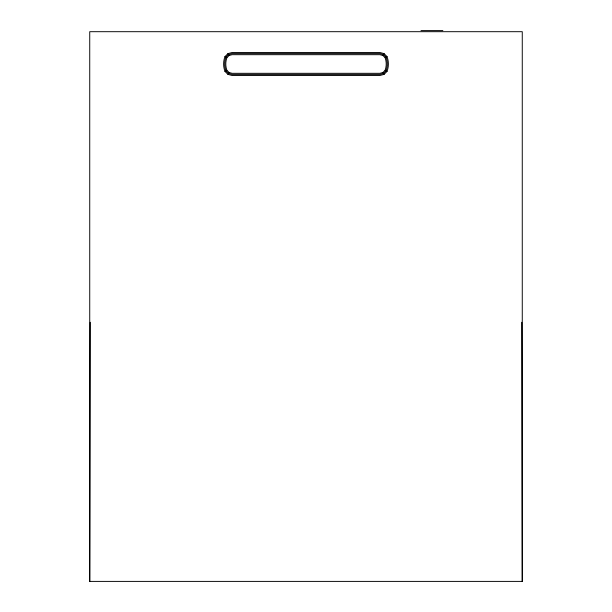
<?xml version="1.0" encoding="UTF-8"?>
<svg xmlns="http://www.w3.org/2000/svg" width="612" height="612" viewBox="0 0 612 612"><rect width="100%" height="100%" fill="white"/><g stroke="black" fill="none" stroke-linecap="round" stroke-linejoin="round"><path stroke-width="0.92" d="M89.734 581.4L89.734 31.694L522.266 31.694L522.266 581.4L89.734 581.4L90.27 322.279M227.978 74.396L232.086 75.498L379.914 75.498L384.022 74.396L387.029 71.39A20.732 20.732 0 0 0 387.029 56.61L384.022 53.604L379.914 52.502L232.086 52.502L227.978 53.604L224.971 56.61A20.732 20.732 0 0 0 224.971 71.39L227.978 74.396L229.072 72.499L232.086 73.31L379.914 73.31L382.928 72.499L385.132 70.296A18.574 18.574 0 0 0 385.132 57.704L382.928 55.501L379.914 54.69L232.086 54.69L229.072 55.501L226.868 57.704A18.574 18.574 0 0 0 226.868 70.296L229.072 72.499M382.928 55.501L384.022 53.604M224.971 71.39L226.868 70.296M385.132 57.704L387.029 56.61M420.979 30.6L442.881 30.6M385.132 70.296L387.029 71.39M224.971 56.61L226.868 57.704M382.928 72.499L384.022 74.396M227.978 53.604L229.072 55.501M521.73 322.279L522.266 581.4M228.528 54.552L225.92 57.153A19.653 19.653 0 0 0 225.92 70.839L228.528 73.448L232.086 74.404L379.914 74.404L383.472 73.448L386.08 70.839A19.653 19.653 0 0 0 386.08 57.153L383.472 54.552L379.914 53.596L232.086 53.596L228.528 54.552"/></g></svg>
